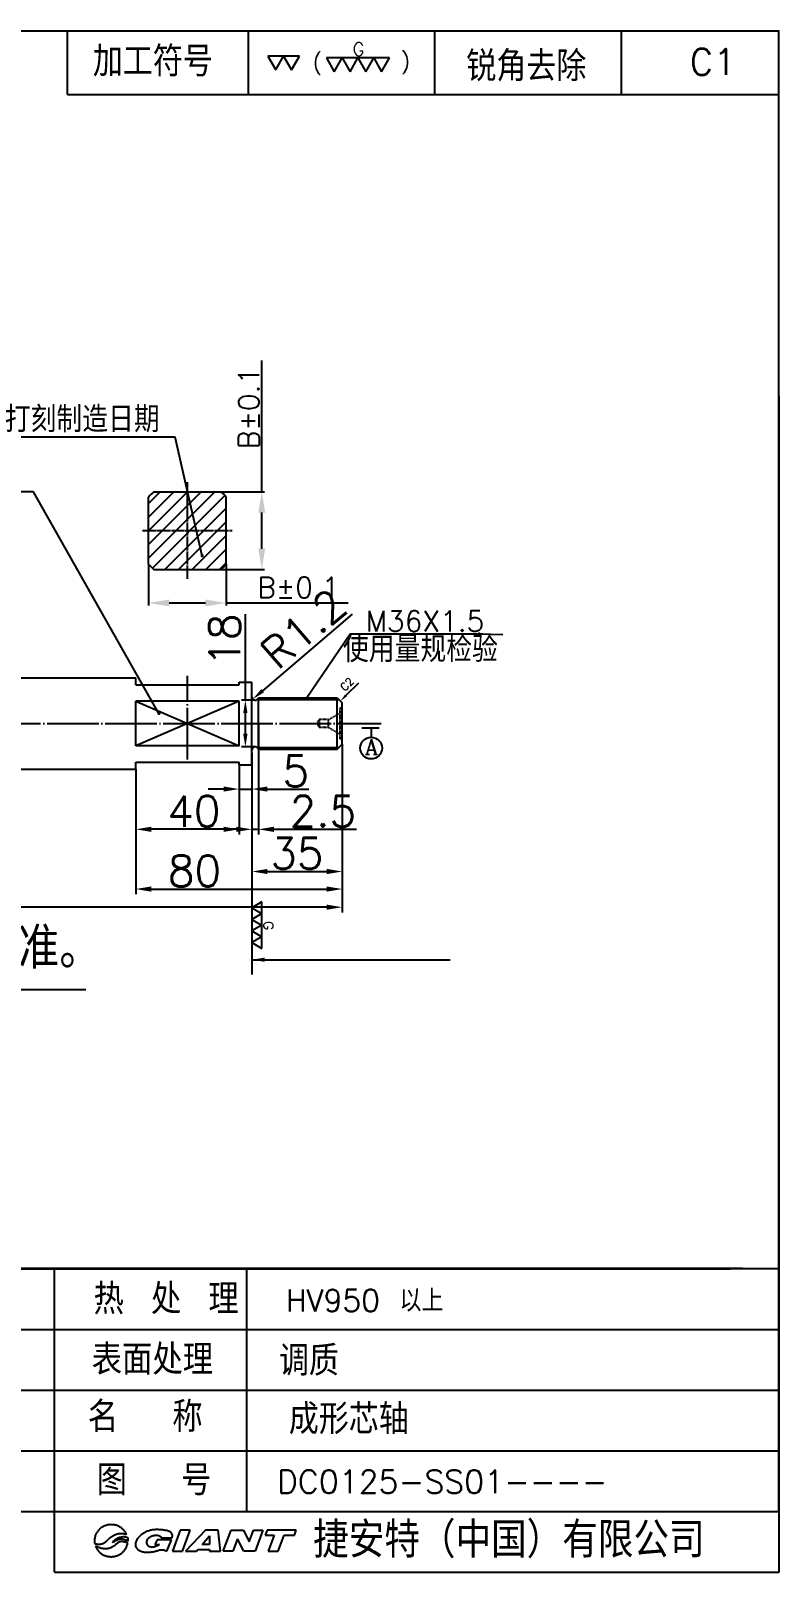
# Model space of a CAD drawing. Extents: x 14825 to 15679, y -2877 to -2280.
# Drawn here: x 15389 to 15679, y -2877 to -2280 of the extents above; entities that cross this region are included whole.
import ezdxf
from ezdxf.enums import TextEntityAlignment as Align

# ---------------------------------------------------------------- set-up
doc = ezdxf.new("R2010")
doc.units = 0
doc.header["$MEASUREMENT"] = 0
for name, pattern in [('CENTER', [22.5, 20, -1, 0.5, -1]), ('DASHED', [0.2, 0.1, -0.1]), ('PHANTOM', [25, 20, -1, 1, -1, 1, -1])]:
    doc.linetypes.add(name, pattern=pattern)
doc.layers.get('0').update_dxf_attribs({"linetype": 'CONTINUOUS'})
doc.layers.get('DEFPOINTS').update_dxf_attribs({"linetype": 'CONTINUOUS'})
for name, color, linetype in [('CEN', 1, 'CENTER'), ('CON', 2, 'CONTINUOUS'), ('DAS', 5, 'DASHED'), ('DIM', 7, 'CONTINUOUS'), ('F', 7, 'CONTINUOUS'), ('TL', 7, 'CONTINUOUS'), ('TXT', 3, 'CONTINUOUS'), ('UTI', 4, 'PHANTOM')]:
    doc.layers.add(name, color=color, linetype=linetype)
doc.styles.add('H', font='complex.shx', dxfattribs={"bigfont": 'hzfs.shx'})
doc.styles.add('HZ', font='txt.shx', dxfattribs={"bigfont": 'Hzfs.shx'})
doc.styles.add('ROMANS', font='romans', dxfattribs={"height": 6.922031})
doc.styles.get("Standard").update_dxf_attribs({"font": 'txt.shx', "bigfont": 'hzfs.shx'})
doc.dimstyles.get("Standard").update_dxf_attribs({"dimtxt": 12, "dimasz": 5, "dimexe": 1.5, "dimexo": 0, "dimgap": 2, "dimtad": 1, "dimdec": 1, "dimzin": 12, "dimdsep": 46, "dimtxsty": 'STANDARD', "dimcen": 0.09, "dimaunit": 1, "dimadec": 1, "dimazin": 3, "dimtfac": 1, "dimtdec": 1, "dimtmove": 0, "dimatfit": 3, "dimfxl": 1, "dimtolj": 1, "dimtzin": 0, "dimarcsym": 0})
doc.dimstyles.new('STANDARD$0', dxfattribs={"dimscale": 0, "dimtxt": 12, "dimasz": 6, "dimexe": 2, "dimexo": 0, "dimgap": 1, "dimtad": 1, "dimdec": 1, "dimrnd": 0.1, "dimzin": 12, "dimdsep": 46, "dimtxsty": 'STANDARD', "dimcen": 0, "dimclrd": 7, "dimclre": 7, "dimclrt": 7, "dimadec": 0, "dimazin": 0, "dimtp": 0.3, "dimtfac": 1, "dimtdec": 1, "dimtmove": 0, "dimatfit": 3, "dimfxl": 1, "dimtolj": 1, "dimtzin": 0, "dimarcsym": 0})

# ---------------------------------------------------------------- blocks, each defined once
blk = doc.blocks.new('DY00021A')
at = {"layer": 'UTI', "color": 7}
for points in [[(1.5, 2.6), (-1.5, 2.6), (0, 0)], [(4.5, 2.6), (1.5, 2.6), (3, 0)], [(7.5, 2.6), (4.5, 2.6), (6, 0)], [(10.5, 2.6), (7.5, 2.6), (9, 0)]]:
    blk.add_lwpolyline(points, close=True, dxfattribs=at)
at = {"layer": 'UTI'}
blk.add_text('G', height=2.5, dxfattribs=at).set_placement((4.61, 4.28), align=Align.MIDDLE)
blk = doc.blocks.new('*D13')
at = {"layer": 'DEFPOINTS', "color": 0, "transparency": 16777216}
for p in [(15004.56, -2547.89), (15509.62, -2555.89), (15004.56, -2619.03)]:
    blk.add_point(p, dxfattribs=at)
at = {"layer": 'DIM', "color": 7, "lineweight": -2, "transparency": 16777216}
for p, q in [((15004.56, -2547.89), (15004.56, -2621.03)), ((15509.62, -2555.89), (15509.62, -2621.03)), ((15503.62, -2619.03), (15010.56, -2619.03))]:
    blk.add_line(p, q, dxfattribs=at)
at = {"layer": 'DIM', "color": 7, "transparency": 16777216}
for points in [[(15010.56, -2618.03), (15010.56, -2620.03), (15004.56, -2619.03)], [(15503.62, -2618.03), (15503.62, -2620.03), (15509.62, -2619.03)]]:
    blk.add_solid(points, dxfattribs=at)
at = {"layer": 'DIM', "color": 7, "transparency": 16777216, "insert": (15303.4, -2612.03), "char_height": 12, "attachment_point": 5}
blk.add_mtext('\\A1;LT', dxfattribs=at)
blk = doc.blocks.new('DY00018A')
at = {"layer": 'UTI', "color": 7}
for points in [[(1.5, 2.6), (-1.5, 2.6), (0, 0)], [(4.5, 2.6), (1.5, 2.6), (3, 0)]]:
    blk.add_lwpolyline(points, close=True, dxfattribs=at)
blk = doc.blocks.new('*D6')
at = {"layer": 'DEFPOINTS', "color": 0, "transparency": 16777216}
for p in [(15509.62, -2555.89), (15429.62, -2565.54), (15509.62, -2612)]:
    blk.add_point(p, dxfattribs=at)
at = {"layer": 'DIM', "color": 7, "lineweight": -2, "transparency": 16777216}
for p, q in [((15509.62, -2555.89), (15509.62, -2614)), ((15429.62, -2565.54), (15429.62, -2614)), ((15435.62, -2612), (15503.62, -2612))]:
    blk.add_line(p, q, dxfattribs=at)
at = {"layer": 'DIM', "color": 7, "transparency": 16777216}
for points in [[(15435.62, -2611), (15435.62, -2613), (15429.62, -2612)], [(15503.62, -2613), (15503.62, -2611), (15509.62, -2612)]]:
    blk.add_solid(points, dxfattribs=at)
at = {"layer": 'DIM', "color": 7, "transparency": 16777216, "insert": (15452.4, -2605), "char_height": 12, "attachment_point": 5}
blk.add_mtext('\\A1;80', dxfattribs=at)
blk = doc.blocks.new('*D7')
at = {"layer": 'DEFPOINTS', "color": 0, "transparency": 16777216}
for p in [(15475.9, -2538.89), (15472.08, -2556.89), (15475.9, -2556.89)]:
    blk.add_point(p, dxfattribs=at)
at = {"layer": 'DIM', "color": 0, "lineweight": -2, "transparency": 16777216}
for p, q in [((15472.08, -2538.89), (15472.08, -2505.56)), ((15475.9, -2538.89), (15470.58, -2538.89)), ((15472.08, -2551.89), (15472.08, -2543.89)), ((15475.9, -2556.89), (15470.58, -2556.89))]:
    blk.add_line(p, q, dxfattribs=at)
at = {"layer": 'DIM', "color": 0, "transparency": 16777216}
for points in [[(15471.24, -2543.89), (15472.91, -2543.89), (15472.08, -2538.89)], [(15471.24, -2551.89), (15472.91, -2551.89), (15472.08, -2556.89)]]:
    blk.add_solid(points, dxfattribs=at)
at = {"layer": 'DIM', "color": 0, "transparency": 16777216, "insert": (15464.08, -2515.56), "char_height": 12, "attachment_point": 5, "rotation": 90}
blk.add_mtext('\\A1;18', dxfattribs=at)
blk = doc.blocks.new('*D8')
at = {"layer": 'DEFPOINTS', "color": 0, "transparency": 16777216}
for p in [(15474.62, -2559.29), (15509.62, -2555.89), (15509.62, -2605.21)]:
    blk.add_point(p, dxfattribs=at)
at = {"layer": 'DIM', "color": 7, "lineweight": -2, "transparency": 16777216}
for p, q in [((15474.62, -2559.29), (15474.62, -2607.21)), ((15509.62, -2555.89), (15509.62, -2607.21)), ((15480.62, -2605.21), (15503.62, -2605.21))]:
    blk.add_line(p, q, dxfattribs=at)
at = {"layer": 'DIM', "color": 7, "transparency": 16777216}
for points in [[(15480.62, -2604.21), (15480.62, -2606.21), (15474.62, -2605.21)], [(15503.62, -2606.21), (15503.62, -2604.21), (15509.62, -2605.21)]]:
    blk.add_solid(points, dxfattribs=at)
at = {"layer": 'DIM', "color": 7, "transparency": 16777216, "insert": (15492.07, -2598.21), "char_height": 12, "attachment_point": 5}
blk.add_mtext('\\A1;35', dxfattribs=at)
blk = doc.blocks.new('*D9')
at = {"layer": 'DEFPOINTS', "color": 0, "transparency": 16777216}
for p in [(15474.62, -2559.29), (15469.62, -2563.89), (15474.62, -2573.28)]:
    blk.add_point(p, dxfattribs=at)
at = {"layer": 'DIM', "color": 7, "lineweight": -2, "transparency": 16777216}
for p, q in [((15474.62, -2559.29), (15474.62, -2575.28)), ((15469.62, -2563.89), (15469.62, -2575.28)), ((15463.62, -2573.28), (15457.62, -2573.28)), ((15469.62, -2573.28), (15474.62, -2573.28)), ((15480.62, -2573.28), (15496.62, -2573.28))]:
    blk.add_line(p, q, dxfattribs=at)
at = {"layer": 'DIM', "color": 7, "transparency": 16777216}
for points in [[(15463.62, -2574.28), (15463.62, -2572.28), (15469.62, -2573.28)], [(15480.62, -2572.28), (15480.62, -2574.28), (15474.62, -2573.28)]]:
    blk.add_solid(points, dxfattribs=at)
at = {"layer": 'DIM', "color": 7, "transparency": 16777216, "insert": (15491.62, -2566.28), "char_height": 12, "attachment_point": 5}
blk.add_mtext('\\A1;5', dxfattribs=at)
blk = doc.blocks.new('*D10')
at = {"layer": 'DEFPOINTS', "color": 0, "transparency": 16777216}
for p in [(15477.12, -2547.89), (15474.62, -2559.29), (15477.12, -2588.87)]:
    blk.add_point(p, dxfattribs=at)
at = {"layer": 'DIM', "color": 7, "lineweight": -2, "transparency": 16777216}
for p, q in [((15477.12, -2547.89), (15477.12, -2590.87)), ((15474.62, -2559.29), (15474.62, -2590.87)), ((15468.62, -2588.87), (15462.62, -2588.87)), ((15474.62, -2588.87), (15477.12, -2588.87)), ((15483.12, -2588.87), (15515.12, -2588.87))]:
    blk.add_line(p, q, dxfattribs=at)
at = {"layer": 'DIM', "color": 7, "transparency": 16777216}
for points in [[(15468.62, -2589.87), (15468.62, -2587.87), (15474.62, -2588.87)], [(15483.12, -2587.87), (15483.12, -2589.87), (15477.12, -2588.87)]]:
    blk.add_solid(points, dxfattribs=at)
at = {"layer": 'DIM', "color": 7, "transparency": 16777216, "insert": (15502.12, -2581.87), "char_height": 12, "attachment_point": 5}
blk.add_mtext('\\A1;2.5', dxfattribs=at)
blk = doc.blocks.new('*D11')
at = {"layer": 'DEFPOINTS', "color": 0, "transparency": 16777216}
for p in [(15429.62, -2565.54), (15469.62, -2563.89), (15429.62, -2588.87)]:
    blk.add_point(p, dxfattribs=at)
at = {"layer": 'DIM', "color": 7, "lineweight": -2, "transparency": 16777216}
for p, q in [((15429.62, -2565.54), (15429.62, -2590.87)), ((15469.62, -2563.89), (15469.62, -2590.87)), ((15463.62, -2588.87), (15435.62, -2588.87))]:
    blk.add_line(p, q, dxfattribs=at)
at = {"layer": 'DIM', "color": 7, "transparency": 16777216}
for points in [[(15435.62, -2587.87), (15435.62, -2589.87), (15429.62, -2588.87)], [(15463.62, -2589.87), (15463.62, -2587.87), (15469.62, -2588.87)]]:
    blk.add_solid(points, dxfattribs=at)
at = {"layer": 'DIM', "color": 7, "transparency": 16777216, "insert": (15452.13, -2581.87), "char_height": 12, "attachment_point": 5}
blk.add_mtext('\\A1;40', dxfattribs=at)
blk = doc.blocks.new('*D12')
at = {"layer": 'DEFPOINTS', "color": 0, "transparency": 16777216}
for p in [(15474.94, -2538.45), (15475.9, -2537.64)]:
    blk.add_point(p, dxfattribs=at)
at = {"layer": 'DIM', "color": 0, "lineweight": -2, "transparency": 16777216}
blk.add_line((15513.48, -2505.56), (15478.75, -2535.21), dxfattribs=at)
at = {"layer": 'DIM', "color": 0, "transparency": 16777216}
blk.add_solid([(15478.21, -2534.58), (15479.29, -2535.84), (15474.94, -2538.45)], dxfattribs=at)
at = {"layer": 'DIM', "color": 0, "transparency": 16777216, "insert": (15494.6, -2511.16), "char_height": 12, "attachment_point": 5, "rotation": 40.47924}
blk.add_mtext('\\A1;R1.2', dxfattribs=at)
blk = doc.blocks.new('GIANT')
for p, q in [((231.03, 29.75), (230.98, 29.65)), ((231.09, 29.84), (231.03, 29.75)), ((231.15, 29.94), (231.09, 29.84)), ((231.21, 30.03), (231.15, 29.94)), ((231.28, 30.12), (231.21, 30.03)), ((231.35, 30.2), (231.28, 30.12)), ((231.43, 30.28), (231.35, 30.2)), ((231.51, 30.36), (231.43, 30.28)), ((231.59, 30.43), (231.51, 30.36)), ((231.68, 30.5), (231.59, 30.43)), ((231.77, 30.56), (231.68, 30.5)), ((231.87, 30.62), (231.77, 30.56)), ((231.97, 30.68), (231.87, 30.62)), ((232.07, 30.73), (231.97, 30.68)), ((232.17, 30.77), (232.07, 30.73)), ((232.27, 30.81), (232.17, 30.77)), ((232.38, 30.85), (232.27, 30.81)), ((232.49, 30.88), (232.38, 30.85)), ((232.6, 30.91), (232.49, 30.88)), ((232.72, 30.93), (232.6, 30.91)), ((232.83, 30.94), (232.72, 30.93)), ((232.95, 30.95), (232.83, 30.94)), ((233.07, 30.96), (232.95, 30.95)), ((233.18, 30.95), (233.07, 30.96)), ((233.3, 30.95), (233.18, 30.95)), ((233.42, 30.93), (233.3, 30.95)), ((233.53, 30.91), (233.42, 30.93)), ((233.65, 30.89), (233.53, 30.91)), ((233.76, 30.86), (233.65, 30.89)), ((233.87, 30.82), (233.76, 30.86)), ((233.98, 30.78), (233.87, 30.82)), ((233.92, 29.68), (234, 29.7)), ((234.09, 30.74), (233.98, 30.78)), ((234, 29.7), (234.08, 29.72)), ((234.08, 29.72), (234.16, 29.73)), ((234.19, 30.68), (234.09, 30.74)), ((234.16, 29.73), (234.25, 29.74)), ((234.29, 30.63), (234.19, 30.68)), ((234.25, 29.74), (234.33, 29.75)), ((234.39, 30.57), (234.29, 30.63)), ((234.33, 29.75), (234.41, 29.75)), ((234.49, 30.5), (234.39, 30.57)), ((234.41, 29.75), (234.49, 29.75)), ((234.58, 30.43), (234.49, 30.5)), ((234.49, 29.75), (234.58, 29.75)), ((234.67, 30.35), (234.58, 30.43)), ((234.58, 29.75), (234.66, 29.74)), ((234.66, 29.74), (234.74, 29.73)), ((234.75, 30.27), (234.67, 30.35)), ((234.74, 29.73), (234.82, 29.72)), ((234.83, 30.18), (234.75, 30.27)), ((234.82, 29.72), (234.9, 29.7)), ((234.91, 30.1), (234.83, 30.18)), ((234.9, 29.7), (234.98, 29.68)), ((234.98, 30), (234.91, 30.1)), ((235.05, 29.91), (234.98, 30)), ((235.11, 29.81), (235.05, 29.91)), ((235.16, 29.7), (235.11, 29.81)), ((235.21, 29.6), (235.16, 29.7)), ((237.46, 29.71), (237.36, 29.65)), ((237.56, 29.78), (237.46, 29.71)), ((237.66, 29.84), (237.56, 29.78)), ((237.76, 29.89), (237.66, 29.84)), ((237.87, 29.95), (237.76, 29.89)), ((237.97, 30), (237.87, 29.95)), ((238.08, 30.04), (237.97, 30)), ((238.19, 30.08), (238.08, 30.04)), ((238.3, 30.12), (238.19, 30.08)), ((238.42, 30.15), (238.3, 30.12)), ((238.53, 30.18), (238.42, 30.15)), ((238.65, 30.2), (238.53, 30.18)), ((238.76, 30.22), (238.65, 30.2)), ((238.88, 30.24), (238.76, 30.22)), ((238.99, 30.25), (238.88, 30.24)), ((239.11, 30.26), (238.99, 30.25)), ((239.23, 30.27), (239.11, 30.26)), ((239.35, 30.27), (239.23, 30.27)), ((239.46, 30.27), (239.35, 30.27)), ((239.58, 30.27), (239.46, 30.27)), ((239.7, 30.26), (239.58, 30.27)), ((239.82, 30.25), (239.7, 30.26)), ((239.93, 30.25), (239.82, 30.25)), ((240.05, 30.23), (239.93, 30.25)), ((240.17, 30.22), (240.05, 30.23)), ((240.28, 30.21), (240.17, 30.22)), ((240.4, 30.19), (240.28, 30.21)), ((240.52, 30.17), (240.4, 30.19)), ((240.63, 30.15), (240.52, 30.17)), ((240.75, 30.13), (240.63, 30.15)), ((240.86, 30.1), (240.75, 30.13)), ((240.97, 30.06), (240.86, 30.1)), ((241.08, 30.02), (240.97, 30.06)), ((241.19, 29.97), (241.08, 30.02)), ((241.28, 29.9), (241.19, 29.97)), ((241.37, 29.82), (241.28, 29.9)), ((241.44, 29.73), (241.37, 29.82)), ((241.49, 29.62), (241.44, 29.73)), ((242.59, 30.21), (241.52, 27.29)), ((243.97, 30.21), (242.59, 30.21)), ((242.89, 27.29), (243.97, 30.21)), ((246.06, 30.21), (243.34, 27.29)), ((247.83, 30.21), (246.06, 30.21)), ((248.13, 27.29), (247.83, 30.21)), ((248.52, 27.29), (249.6, 30.21)), ((249.6, 30.21), (251.31, 30.21)), ((251.31, 30.21), (252.1, 28.61)), ((252.1, 28.61), (252.7, 30.21)), ((252.7, 30.21), (253.99, 30.21)), ((253.99, 30.21), (252.92, 27.29)), ((254.56, 30.21), (254.3, 29.5)), ((258.57, 30.21), (254.56, 30.21)), ((258.31, 29.5), (258.57, 30.21)), ((230.79, 28.9), (230.78, 28.78)), ((230.78, 28.78), (230.78, 28.67)), ((230.78, 28.67), (230.79, 28.56)), ((230.8, 29.01), (230.79, 28.9)), ((230.79, 28.56), (230.8, 28.45)), ((230.82, 29.12), (230.8, 29.01)), ((230.8, 28.45), (230.82, 28.34)), ((230.84, 29.23), (230.82, 29.12)), ((230.82, 28.34), (230.9, 28.32)), ((230.87, 29.33), (230.84, 29.23)), ((230.9, 29.44), (230.87, 29.33)), ((230.94, 29.55), (230.9, 29.44)), ((230.9, 28.32), (230.98, 28.31)), ((231.01, 27.94), (230.93, 27.97)), ((230.93, 27.97), (230.97, 27.88)), ((230.98, 29.65), (230.94, 29.55)), ((230.97, 27.88), (231.01, 27.79)), ((230.98, 28.31), (231.07, 28.3)), ((231.08, 27.91), (231.01, 27.94)), ((231.01, 27.79), (231.06, 27.7)), ((231.06, 27.7), (231.11, 27.61)), ((231.07, 28.3), (231.15, 28.29)), ((231.15, 27.88), (231.08, 27.91)), ((231.11, 27.61), (231.17, 27.53)), ((231.15, 28.29), (231.23, 28.28)), ((231.23, 27.85), (231.15, 27.88)), ((231.23, 28.28), (231.31, 28.28)), ((231.3, 27.81), (231.23, 27.85)), ((231.38, 27.79), (231.3, 27.81)), ((231.31, 28.28), (231.39, 28.28)), ((231.46, 27.76), (231.38, 27.79)), ((231.39, 28.28), (231.48, 28.28)), ((231.53, 27.73), (231.46, 27.76)), ((231.48, 28.28), (231.56, 28.28)), ((231.61, 27.71), (231.53, 27.73)), ((231.56, 28.28), (231.64, 28.29)), ((231.69, 27.69), (231.61, 27.71)), ((231.64, 28.29), (231.72, 28.31)), ((231.77, 27.67), (231.69, 27.69)), ((231.72, 28.31), (231.8, 28.32)), ((231.85, 27.66), (231.77, 27.67)), ((231.8, 28.32), (231.88, 28.35)), ((231.93, 27.65), (231.85, 27.66)), ((231.88, 28.35), (231.96, 28.37)), ((232.01, 27.64), (231.93, 27.65)), ((231.96, 28.37), (232.03, 28.41)), ((232.09, 27.63), (232.01, 27.64)), ((232.03, 28.41), (232.11, 28.44)), ((232.18, 27.63), (232.09, 27.63)), ((232.11, 28.44), (232.18, 28.49)), ((232.18, 28.49), (232.25, 28.53)), ((232.26, 27.62), (232.18, 27.63)), ((232.25, 28.53), (232.31, 28.58)), ((232.34, 27.62), (232.26, 27.62)), ((232.31, 28.58), (232.37, 28.63)), ((232.42, 27.63), (232.34, 27.62)), ((232.37, 28.63), (232.44, 28.69)), ((232.5, 27.64), (232.42, 27.63)), ((232.44, 28.69), (232.5, 28.74)), ((232.5, 28.74), (232.56, 28.8)), ((232.58, 27.64), (232.5, 27.64)), ((232.56, 28.8), (232.62, 28.86)), ((232.66, 27.66), (232.58, 27.64)), ((232.62, 28.86), (232.68, 28.91)), ((232.74, 27.67), (232.66, 27.66)), ((232.68, 28.91), (232.74, 28.97)), ((232.74, 28.97), (232.8, 29.03)), ((232.82, 27.69), (232.74, 27.67)), ((232.8, 29.03), (232.86, 29.08)), ((232.9, 27.72), (232.82, 27.69)), ((232.86, 29.08), (232.92, 29.13)), ((232.98, 27.74), (232.9, 27.72)), ((232.92, 29.13), (232.98, 29.19)), ((232.98, 29.19), (233.05, 29.24)), ((233.05, 27.77), (232.98, 27.74)), ((233.05, 29.24), (233.11, 29.29)), ((233.13, 27.8), (233.05, 27.77)), ((233.11, 29.29), (233.18, 29.33)), ((233.2, 27.84), (233.13, 27.8)), ((233.18, 29.33), (233.25, 29.38)), ((233.27, 27.88), (233.2, 27.84)), ((233.25, 29.38), (233.32, 29.42)), ((233.34, 27.92), (233.27, 27.88)), ((233.28, 28.48), (233.35, 28.58)), ((233.38, 28.54), (233.28, 28.48)), ((233.32, 29.42), (233.39, 29.46)), ((233.41, 27.97), (233.34, 27.92)), ((233.35, 28.58), (233.43, 28.68)), ((233.48, 28.6), (233.38, 28.54)), ((233.39, 29.46), (233.46, 29.5)), ((233.47, 28.01), (233.41, 27.97)), ((233.43, 28.68), (233.51, 28.77)), ((233.46, 29.5), (233.54, 29.54)), ((233.54, 28.06), (233.47, 28.01)), ((233.59, 28.66), (233.48, 28.6)), ((233.51, 28.77), (233.61, 28.86)), ((233.54, 29.54), (233.61, 29.57)), ((233.6, 28.12), (233.54, 28.06)), ((233.69, 28.72), (233.59, 28.66)), ((233.66, 28.17), (233.6, 28.12)), ((233.61, 29.57), (233.69, 29.6)), ((233.61, 28.86), (233.7, 28.93)), ((233.72, 28.22), (233.66, 28.17)), ((233.69, 29.6), (233.77, 29.63)), ((233.8, 28.77), (233.69, 28.72)), ((233.7, 28.93), (233.8, 29.01)), ((233.78, 28.28), (233.72, 28.22)), ((233.77, 29.63), (233.84, 29.66)), ((233.85, 28.33), (233.78, 28.28)), ((233.8, 29.01), (233.91, 29.07)), ((233.91, 28.82), (233.8, 28.77)), ((233.84, 29.66), (233.92, 29.68)), ((233.91, 28.38), (233.85, 28.33)), ((233.91, 29.07), (234.02, 29.13)), ((234.02, 28.86), (233.91, 28.82)), ((233.97, 28.43), (233.91, 28.38)), ((234.04, 28.48), (233.97, 28.43)), ((234.02, 29.13), (234.13, 29.18)), ((234.13, 28.9), (234.02, 28.86)), ((234.11, 28.52), (234.04, 28.48)), ((234.18, 28.56), (234.11, 28.52)), ((234.13, 29.18), (234.25, 29.22)), ((234.25, 28.92), (234.13, 28.9)), ((234.26, 28.58), (234.18, 28.56)), ((234.25, 29.22), (234.37, 29.25)), ((234.37, 28.94), (234.25, 28.92)), ((234.34, 28.61), (234.26, 28.58)), ((234.42, 28.62), (234.34, 28.61)), ((234.37, 29.25), (234.49, 29.28)), ((234.49, 28.95), (234.37, 28.94)), ((234.5, 28.62), (234.42, 28.62)), ((234.49, 29.28), (234.62, 29.3)), ((234.61, 28.94), (234.49, 28.95)), ((234.58, 28.62), (234.5, 28.62)), ((234.66, 28.62), (234.58, 28.62)), ((234.72, 28.93), (234.61, 28.94)), ((234.62, 29.3), (234.74, 29.31)), ((234.74, 28.61), (234.66, 28.62)), ((234.84, 28.91), (234.72, 28.93)), ((234.74, 29.31), (234.86, 29.31)), ((234.82, 28.59), (234.74, 28.61)), ((234.9, 28.57), (234.82, 28.59)), ((234.96, 28.88), (234.84, 28.91)), ((234.86, 29.31), (234.99, 29.3)), ((234.98, 28.55), (234.9, 28.57)), ((235.07, 28.84), (234.96, 28.88)), ((234.98, 29.68), (235.06, 29.65)), ((235.06, 28.53), (234.98, 28.55)), ((234.99, 29.3), (235.11, 29.28)), ((235.03, 27.57), (235.08, 27.66)), ((235.06, 29.65), (235.13, 29.63)), ((235.13, 28.5), (235.06, 28.53)), ((235.18, 28.8), (235.07, 28.84)), ((235.08, 27.66), (235.13, 27.74)), ((235.11, 29.28), (235.23, 29.24)), ((235.13, 29.63), (235.21, 29.6)), ((235.21, 28.47), (235.13, 28.5)), ((235.13, 27.74), (235.18, 27.83)), ((235.29, 28.74), (235.18, 28.8)), ((235.18, 27.83), (235.22, 27.93)), ((235.28, 28.44), (235.21, 28.47)), ((235.22, 27.93), (235.26, 28.02)), ((235.23, 29.24), (235.34, 29.19)), ((235.26, 28.02), (235.29, 28.12)), ((235.36, 28.41), (235.28, 28.44)), ((235.39, 28.67), (235.29, 28.74)), ((235.29, 28.12), (235.32, 28.21)), ((235.32, 28.21), (235.34, 28.31)), ((235.34, 29.19), (235.36, 29.09)), ((235.34, 28.31), (235.36, 28.41)), ((235.36, 29.09), (235.37, 28.98)), ((235.37, 28.98), (235.38, 28.88)), ((235.38, 28.88), (235.39, 28.78)), ((235.39, 28.78), (235.39, 28.67)), ((236.46, 28.45), (236.44, 28.33)), ((236.44, 28.33), (236.44, 28.22)), ((236.44, 28.22), (236.44, 28.1)), ((236.44, 28.1), (236.46, 27.98)), ((236.5, 28.56), (236.46, 28.45)), ((236.46, 27.98), (236.5, 27.87)), ((236.54, 28.67), (236.5, 28.56)), ((236.5, 27.87), (236.56, 27.77)), ((236.59, 28.78), (236.54, 28.67)), ((236.56, 27.77), (236.62, 27.67)), ((236.64, 28.88), (236.59, 28.78)), ((236.62, 27.67), (236.7, 27.58)), ((236.7, 28.98), (236.64, 28.88)), ((236.77, 29.08), (236.7, 28.98)), ((236.7, 27.58), (236.79, 27.51)), ((236.85, 29.17), (236.77, 29.08)), ((236.92, 29.26), (236.85, 29.17)), ((237, 29.34), (236.92, 29.26)), ((237.09, 29.42), (237, 29.34)), ((237.18, 29.5), (237.09, 29.42)), ((237.27, 29.58), (237.18, 29.5)), ((237.36, 29.65), (237.27, 29.58)), ((237.99, 28.53), (238, 28.65)), ((238, 28.41), (237.99, 28.53)), ((238, 28.65), (238.04, 28.77)), ((238.03, 28.29), (238, 28.41)), ((238.08, 28.17), (238.03, 28.29)), ((238.04, 28.77), (238.09, 28.89)), ((238.16, 28.07), (238.08, 28.17)), ((238.09, 28.89), (238.15, 28.99)), ((238.15, 28.99), (238.23, 29.09)), ((238.25, 27.99), (238.16, 28.07)), ((238.23, 29.09), (238.32, 29.17)), ((238.35, 27.92), (238.25, 27.99)), ((238.32, 29.17), (238.42, 29.25)), ((238.47, 27.88), (238.35, 27.92)), ((238.42, 29.25), (238.52, 29.32)), ((238.59, 27.85), (238.47, 27.88)), ((238.52, 29.32), (238.64, 29.37)), ((238.71, 27.83), (238.59, 27.85)), ((238.64, 29.37), (238.75, 29.42)), ((238.84, 27.84), (238.71, 27.83)), ((238.75, 29.42), (238.87, 29.46)), ((238.96, 27.86), (238.84, 27.84)), ((238.87, 29.46), (238.99, 29.48)), ((239.08, 27.89), (238.96, 27.86)), ((238.99, 29.48), (239.11, 29.5)), ((239.2, 27.93), (239.08, 27.89)), ((239.11, 29.5), (239.24, 29.51)), ((239.4, 28.87), (239.12, 28.24)), ((239.12, 28.24), (239.73, 28.24)), ((239.31, 27.97), (239.2, 27.93)), ((239.24, 29.51), (239.36, 29.51)), ((239.42, 28.03), (239.31, 27.97)), ((239.36, 29.51), (239.49, 29.49)), ((241.41, 28.87), (239.4, 28.87)), ((239.53, 28.1), (239.42, 28.03)), ((239.49, 29.49), (239.61, 29.46)), ((239.63, 28.17), (239.53, 28.1)), ((239.61, 29.46), (239.72, 29.42)), ((239.73, 28.24), (239.63, 28.17)), ((239.72, 29.42), (239.83, 29.36)), ((239.83, 29.36), (239.92, 29.27)), ((239.92, 29.27), (239.97, 29.16)), ((239.97, 29.16), (241.47, 29.16)), ((240.75, 27.29), (241.41, 28.87)), ((241.47, 29.16), (241.5, 29.27)), ((241.51, 29.51), (241.49, 29.62)), ((241.5, 29.27), (241.51, 29.39)), ((241.51, 29.39), (241.51, 29.51)), ((245.61, 28.21), (246.64, 29.42)), ((246.64, 28.21), (245.61, 28.21)), ((246.64, 29.42), (246.64, 28.21)), ((250.49, 29.01), (249.85, 27.29)), ((251.35, 27.29), (250.49, 29.01)), ((254.3, 29.5), (255.52, 29.5)), ((255.52, 29.5), (254.71, 27.29)), ((256.09, 27.29), (256.91, 29.5)), ((256.91, 29.5), (258.31, 29.5)), ((231.17, 27.53), (231.23, 27.45)), ((231.23, 27.45), (231.29, 27.37)), ((231.29, 27.37), (231.36, 27.29)), ((231.36, 27.29), (231.43, 27.22)), ((231.43, 27.22), (231.5, 27.15)), ((231.5, 27.15), (231.57, 27.09)), ((231.57, 27.09), (231.65, 27.02)), ((231.65, 27.02), (231.73, 26.96)), ((231.73, 26.96), (231.82, 26.91)), ((231.82, 26.91), (231.9, 26.86)), ((231.9, 26.86), (231.99, 26.81)), ((231.99, 26.81), (232.08, 26.76)), ((232.08, 26.76), (232.18, 26.72)), ((232.18, 26.72), (232.27, 26.69)), ((232.27, 26.69), (232.37, 26.65)), ((232.37, 26.65), (232.46, 26.63)), ((232.46, 26.63), (232.56, 26.6)), ((232.56, 26.6), (232.66, 26.58)), ((232.66, 26.58), (232.76, 26.57)), ((232.76, 26.57), (232.86, 26.55)), ((232.86, 26.55), (232.96, 26.55)), ((232.96, 26.55), (233.06, 26.54)), ((233.06, 26.54), (233.16, 26.54)), ((233.16, 26.54), (233.26, 26.55)), ((233.26, 26.55), (233.36, 26.56)), ((233.36, 26.56), (233.46, 26.57)), ((233.46, 26.57), (233.56, 26.59)), ((233.56, 26.59), (233.66, 26.61)), ((233.66, 26.61), (233.76, 26.64)), ((233.76, 26.64), (233.85, 26.67)), ((233.85, 26.67), (233.95, 26.7)), ((233.95, 26.7), (234.04, 26.74)), ((234.04, 26.74), (234.13, 26.78)), ((234.13, 26.78), (234.22, 26.83)), ((234.22, 26.83), (234.31, 26.88)), ((234.31, 26.88), (234.39, 26.93)), ((234.39, 26.93), (234.48, 26.99)), ((234.48, 26.99), (234.56, 27.05)), ((234.56, 27.05), (234.63, 27.12)), ((234.63, 27.12), (234.71, 27.19)), ((234.71, 27.19), (234.78, 27.26)), ((234.78, 27.26), (234.85, 27.33)), ((234.85, 27.33), (234.91, 27.41)), ((234.91, 27.41), (234.97, 27.49)), ((234.97, 27.49), (235.03, 27.57)), ((236.79, 27.51), (236.89, 27.44)), ((236.89, 27.44), (236.99, 27.38)), ((236.99, 27.38), (237.09, 27.33)), ((237.09, 27.33), (237.2, 27.29)), ((237.2, 27.29), (237.32, 27.25)), ((237.32, 27.25), (237.43, 27.22)), ((237.43, 27.22), (237.54, 27.2)), ((237.54, 27.2), (237.66, 27.18)), ((237.66, 27.18), (237.78, 27.17)), ((237.78, 27.17), (237.89, 27.16)), ((237.89, 27.16), (238.01, 27.16)), ((238.01, 27.16), (238.13, 27.16)), ((238.13, 27.16), (238.25, 27.16)), ((238.25, 27.16), (238.36, 27.17)), ((238.36, 27.17), (238.48, 27.18)), ((238.48, 27.18), (238.6, 27.2)), ((238.6, 27.2), (238.71, 27.21)), ((238.71, 27.21), (238.83, 27.23)), ((238.83, 27.23), (238.94, 27.26)), ((238.94, 27.26), (239.06, 27.28)), ((239.06, 27.28), (239.17, 27.31)), ((239.17, 27.31), (239.29, 27.34)), ((239.29, 27.34), (239.4, 27.37)), ((239.4, 27.37), (239.51, 27.4)), ((239.51, 27.4), (239.63, 27.44)), ((239.63, 27.44), (239.74, 27.47)), ((239.74, 27.47), (239.85, 27.49)), ((239.85, 27.49), (239.97, 27.51)), ((239.97, 27.51), (240.09, 27.51)), ((240.09, 27.51), (240.2, 27.5)), ((240.2, 27.5), (240.32, 27.47)), ((240.32, 27.47), (240.43, 27.44)), ((240.43, 27.44), (240.54, 27.39)), ((240.54, 27.39), (240.64, 27.34)), ((240.64, 27.34), (240.75, 27.29)), ((241.52, 27.29), (242.89, 27.29)), ((243.34, 27.29), (244.83, 27.29)), ((244.83, 27.29), (245.04, 27.54)), ((245.04, 27.54), (246.64, 27.54)), ((246.64, 27.54), (246.64, 27.29)), ((246.64, 27.29), (248.13, 27.29)), ((249.85, 27.29), (248.52, 27.29)), ((252.92, 27.29), (251.35, 27.29)), ((254.71, 27.29), (256.09, 27.29))]:
    blk.add_line(p, q)

msp = doc.modelspace()

# ---------------------------------------------------------------- hatches: boundary and pattern name
at = {"layer": 'DIM'}
h = msp.add_hatch(dxfattribs=at)
h.set_pattern_fill('ANSI31', color=256, scale=30, style=0)
h.set_pattern_definition([(45, (12915.1812, -2924.4047), (-2.6516504, 2.6516504), [])])
h.paths.add_polyline_path([(15449.62, -2473.2), (15449.62, -2458.2), (15436.62, -2458.2, 0.062357), (15434.62, -2460.21), (15434.62, -2473.2)])
h.paths.add_polyline_path([(15449.62, -2473.2), (15434.62, -2473.2), (15434.62, -2486.2, 0.062357), (15436.62, -2488.2), (15449.62, -2488.2)])
h.paths.add_polyline_path([(15449.62, -2488.2), (15462.62, -2488.2, 0.062357), (15464.62, -2486.2), (15464.62, -2473.2), (15449.62, -2473.2)])
h.paths.add_polyline_path([(15464.62, -2460.21, 0.062357), (15462.62, -2458.2), (15449.62, -2458.2), (15449.62, -2473.2), (15464.62, -2473.2)])

# ---------------------------------------------------------------- linework, layer by layer
at = {"color": 2}
for p, q in [((15678.77, -2853.1), (15678.77, -2279.65)), ((15678.88, -2853.1), (15678.88, -2420.99)), ((15059.01, -2853.1), (15394.28, -2853.1)), ((15175.97, -2853.1), (15678.88, -2853.1))]:
    msp.add_line(p, q, dxfattribs=at)
for p, q in [((15664.7, -2758.98), (14825.08, -2758.98)), ((15079.93, -2758.98), (15678.88, -2758.98)), ((15247.38, -2759.02), (15660.05, -2759.02)), ((15247.38, -2759.02), (15502.22, -2759.02)), ((15472.61, -2853.1), (15472.61, -2758.98)), ((14825.08, -2782.51), (15678.88, -2782.51)), ((14825.08, -2806.04), (15678.88, -2806.04)), ((14825.08, -2829.57), (15678.88, -2829.57)), ((15678.88, -2876.55), (15678.88, -2853.1)), ((15398.15, -2876.55), (15678.88, -2876.55))]:
    msp.add_line(p, q)
msp.add_lwpolyline([(15398.15, -2876.55), (15398.15, -2758.98)])
at = {"layer": 'CEN', "ltscale": 0.25}
for p, q in [((15449.62, -2491.93), (15449.62, -2454.48)), ((15432.21, -2473.2), (15467.03, -2473.2))]:
    msp.add_line(p, q, dxfattribs=at)
at = {"layer": 'CEN'}
for p, q in [((15449.62, -2561.88), (15449.62, -2529.4)), ((14967.77, -2547.89), (15524.73, -2547.89))]:
    msp.add_line(p, q, dxfattribs=at)
at = {"layer": 'CON', "color": 2}
for p, q in [((15436.62, -2458.2), (15462.62, -2458.2)), ((15436.62, -2488.2), (15462.62, -2488.2))]:
    msp.add_line(p, q, dxfattribs=at)
at = {"layer": 'CON'}
for p, q in [((15434.62, -2486.2), (15434.62, -2460.21)), ((15464.62, -2486.2), (15464.62, -2460.21)), ((15378.17, -2530.24), (15429.62, -2530.24)), ((15429.62, -2532.89), (15429.62, -2530.24)), ((15429.62, -2532.89), (15469.62, -2532.89)), ((15469.62, -2532.89), (15469.62, -2531.89)), ((15469.62, -2531.89), (15474.62, -2531.89)), ((15474.62, -2563.89), (15474.62, -2531.89)), ((15429.62, -2556.55), (15429.62, -2539.23)), ((15469.62, -2539.23), (15429.62, -2539.23)), ((15469.62, -2556.55), (15469.62, -2539.23)), ((15477.12, -2537.89), (15507.62, -2537.89)), ((15477.12, -2557.89), (15477.12, -2537.89)), ((15507.62, -2557.89), (15507.62, -2537.89)), ((15507.62, -2537.89), (15509.62, -2539.89)), ((15509.62, -2555.89), (15509.62, -2539.89)), ((15517.26, -2549.6), (15523.97, -2549.6)), ((15469.62, -2556.55), (15429.62, -2556.55)), ((15477.04, -2557.89), (15507.62, -2557.89)), ((15507.62, -2557.89), (15509.62, -2555.89)), ((15375.68, -2565.54), (15429.62, -2565.54)), ((15429.62, -2565.54), (15429.62, -2562.89)), ((15429.62, -2562.89), (15469.62, -2562.89)), ((15469.62, -2563.89), (15469.62, -2562.89)), ((15469.62, -2563.89), (15474.62, -2563.89))]:
    msp.add_line(p, q, dxfattribs=at)
at = {"layer": 'CON', "color": 2}
for points in [[(14825.08, -2279.65), (15678.88, -2279.65)], [(14825.08, -2279.65), (15678.77, -2279.65)]]:
    msp.add_lwpolyline(points, dxfattribs=at)
at = {"layer": 'CON'}
msp.add_lwpolyline([(14827.52, -2279.65), (15678.88, -2279.65)], dxfattribs=at)
for centre, radius, start, end in [((15443.62, -2467.2), 11.4, 127.86365, 142.13635), ((15455.62, -2467.2), 11.4, 37.86365, 52.13635), ((15443.62, -2479.2), 11.4, 217.86365, 232.13635), ((15455.62, -2479.2), 11.4, 307.86365, 322.13635), ((15475.9, -2537.64), 1.25, 180, 348.0377), ((15475.9, -2558.14), 1.25, 11.9623, 180)]:
    msp.add_arc(centre, radius, start, end, dxfattribs=at)
at = {"layer": 'DAS'}
for p, q in [((15508.62, -2541.89), (15508.62, -2553.89)), ((15509.62, -2541.89), (15508.62, -2541.89)), ((15499.75, -2547.89), (15500.62, -2546.39)), ((15499.75, -2547.89), (15500.62, -2549.39)), ((15504.22, -2546.39), (15500.62, -2546.39)), ((15500.62, -2546.39), (15500.62, -2549.39)), ((15504.22, -2546.39), (15508.62, -2543.89)), ((15504.22, -2546.39), (15504.22, -2549.39)), ((15504.22, -2549.39), (15500.62, -2549.39)), ((15504.22, -2549.39), (15508.62, -2551.89)), ((15509.62, -2553.89), (15508.62, -2553.89))]:
    msp.add_line(p, q, dxfattribs=at)
at = {"layer": 'DIM'}
for p, q in [((15478.44, -2458.2), (15478.44, -2407.37)), ((15462.62, -2458.2), (15479.44, -2458.2)), ((15478.44, -2480.2), (15478.44, -2466.2)), ((15434.62, -2486.2), (15434.62, -2502.21)), ((15462.62, -2488.2), (15479.44, -2488.2)), ((15464.62, -2486.2), (15464.62, -2502.21)), ((15442.62, -2501.21), (15456.62, -2501.21)), ((15464.62, -2501.21), (15511.95, -2501.21)), ((15511.04, -2537.07), (15515.99, -2532.12)), ((15520.8, -2549.6), (15520.8, -2553.19)), ((15474.62, -2607.17), (15474.62, -2645.12))]:
    msp.add_line(p, q, dxfattribs=at)
msp.add_circle((15520.8, -2557.41), 4.22, dxfattribs=at)
for points in [[(15477.1, -2466.2), (15479.77, -2466.2), (15478.44, -2458.2)], [(15477.1, -2480.2), (15479.77, -2480.2), (15478.44, -2488.2)], [(15442.62, -2499.87), (15442.62, -2502.54), (15434.62, -2501.21)], [(15456.62, -2499.87), (15456.62, -2502.54), (15464.62, -2501.21)], [(15511.39, -2537.42), (15510.68, -2536.72), (15508.92, -2539.19)]]:
    msp.add_solid(points, dxfattribs=at)
at = {"layer": 'F'}
for p, q in [((15403.24, -2304.36), (15403.24, -2279.65)), ((15473.34, -2304.36), (15473.34, -2279.65)), ((15545.46, -2304.36), (15545.46, -2279.65)), ((15617.83, -2304.36), (15617.83, -2279.65)), ((15403.24, -2304.36), (15678.88, -2304.36))]:
    msp.add_line(p, q, dxfattribs=at)
at = {"layer": 'TL'}
for p, q in [((15429.62, -2539.23), (15469.62, -2556.55)), ((15469.62, -2539.23), (15429.62, -2556.55)), ((15477.12, -2538.64), (15508.37, -2538.64)), ((15477.12, -2557.14), (15508.37, -2557.14))]:
    msp.add_line(p, q, dxfattribs=at)
at = {"layer": 'TXT', "color": 0}
msp.add_line((15017.65, -2650.93), (15410.23, -2650.93), dxfattribs=at)

# ---------------------------------------------------------------- block references
at = {"xscale": 2.813686536537714, "yscale": 2.813686536537714, "zscale": 2.813686536534555}
msp.add_blockref('GIANT', (14764.26, -2945.24), dxfattribs=at)
at = {"layer": 'DIM', "xscale": 1.5, "yscale": 1.5, "zscale": 1.5, "rotation": 270}
msp.add_blockref('DY00021A', (15474.62, -2619.24), dxfattribs=at)
at = {"layer": 'TXT', "xscale": 2.039999999999054, "yscale": 2.039999999999054, "zscale": 2.039999999999054}
for name, p in [('DY00021A', (15506.52, -2295.47)), ('DY00018A', (15483.83, -2294.81))]:
    msp.add_blockref(name, p, dxfattribs=at)

# ---------------------------------------------------------------- texts
at = {"style": 'HZ'}
for s, height, p in [('热 处 理', 11.765, (15413.27, -2776.64)), ('HV950 以上', 8.5, (15487.81, -2775.59)), ('表面处理', 11.765, (15412.55, -2800.08)), ('调质', 11.628, (15485.08, -2800.46)), ('名  称', 11.765, (15411.04, -2822.27)), ('成形芯轴', 11.628, (15488.91, -2823.09)), ('图  号', 11.765, (15414.47, -2846.78)), ('捷安特（中国）有限公司', 13.7866, (15498.34, -2870.92))]:
    msp.add_text(s, height=height, dxfattribs=at).set_placement(p)
msp.add_text('DC0125-SS01----', height=9).set_placement((15548.39, -2841.49), align=Align.MIDDLE)
at = {"layer": 'DIM', "style": 'HZ'}
for s, p in [('加工符号', (15413, -2297.32)), ('锐角去除', (15557.65, -2299.15))]:
    msp.add_text(s, height=11.628, dxfattribs=at).set_placement(p)
at = {"layer": 'DIM'}
msp.add_text('C1', height=10.175, dxfattribs=at).set_placement((15644.21, -2296.74))
at = {"layer": 'DIM', "style": 'ROMANS'}
msp.add_text('C2', height=3, rotation=45, dxfattribs=at).set_placement((15510.62, -2535.6))
at = {"layer": 'DIM', "insert": (15473.44, -2425.7), "char_height": 8, "attachment_point": 5, "rotation": 90}
msp.add_mtext('B±0.1', dxfattribs=at)
at = {"layer": 'DIM', "style": 'H'}
for s, insert, char_height, width, attachment_point in [('打刻制造日期', (15438.89, -2430.12), 10, 70.0114, 6), ('使用量规检验', (15509.9, -2514.14), 10, 77.5988, 1), ('A', (15518.32, -2553.94), 6, 10.8, 1)]:
    msp.add_mtext(s, dxfattribs=dict(at, insert=insert, char_height=char_height, width=width, attachment_point=attachment_point))
at = {"layer": 'DIM', "char_height": 8}
for s, insert, attachment_point in [('B±0.1', (15492.62, -2495.21), 5), ('M{\\Ftxt,hzfs|c134;36}X1.5', (15518.69, -2512.23), 7)]:
    msp.add_mtext(s, dxfattribs=dict(at, insert=insert, attachment_point=attachment_point))
at = {"layer": 'TXT', "style": 'ROMANS'}
for s, p in [('(', (15498.16, -2294.8)), (')', (15532.27, -2294.43))]:
    msp.add_text(s, height=6.12, dxfattribs=at).set_placement(p)
at = {"layer": 'TXT', "color": 0, "style": 'HZ'}
msp.add_text('注：加工程序及热处理请参照抽管芯轴加工之标准。', height=16, dxfattribs=at).set_placement((15048.01, -2642.83))

# ---------------------------------------------------------------- dimensions: what is measured, and where the dimension line sits
at = {"layer": 'DIM'}
dim = msp.add_radius_dim(center=(15475.9, -2537.64), mpoint=(15474.94, -2538.45), dimstyle='Standard', override={"dimtmove": 1}, dxfattribs=at)
dim.commit()
dim.dimension.update_dxf_attribs({"geometry": '*D12', "text_midpoint": (15499.79, -2517.25), "dimtype": 132})
dim = msp.add_linear_dim(base=(15472.08, -2556.89), p1=(15475.9, -2538.89), p2=(15475.9, -2556.89), angle=90, dimstyle='Standard', dxfattribs=at)
dim.commit()
dim.dimension.update_dxf_attribs({"geometry": '*D7', "text_midpoint": (15472.08, -2515.56), "dimtype": 128})
dim = msp.add_linear_dim(base=(15004.56, -2619.03), p1=(15509.62, -2555.89), p2=(15004.56, -2547.89), text='LT', dimstyle='STANDARD$0', override={"dimscale": 1}, dxfattribs=at)
dim.commit()
dim.dimension.update_dxf_attribs({"geometry": '*D13', "text_midpoint": (15303.4, -2619.03), "dimtype": 128})
for base, p1, p2, override, picture, middle in [((15477.12, -2588.87), (15474.62, -2559.29), (15477.12, -2547.89), {"dimscale": 1, "dimcen": 556.720279, "dimtfac": 0.625, "dimtzin": 8}, '*D10', (15502.12, -2588.87)), ((15509.62, -2612), (15429.62, -2565.54), (15509.62, -2555.89), {"dimscale": 1, "dimcen": 556.720279, "dimtfac": 0.625, "dimtzin": 8}, '*D6', (15452.4, -2612)), ((15474.62, -2573.28), (15469.62, -2563.89), (15474.62, -2559.29), {"dimscale": 1}, '*D9', (15491.62, -2573.28)), ((15509.62, -2605.21), (15474.62, -2559.29), (15509.62, -2555.89), {"dimscale": 1, "dimcen": 556.720279, "dimtfac": 0.625, "dimtzin": 8}, '*D8', (15492.07, -2605.21)), ((15429.62, -2588.87), (15469.62, -2563.89), (15429.62, -2565.54), {"dimscale": 1, "dimcen": 556.720279, "dimtfac": 0.625, "dimtzin": 8}, '*D11', (15452.13, -2588.87))]:
    dim = msp.add_linear_dim(base=base, p1=p1, p2=p2, dimstyle='STANDARD$0', override=override, dxfattribs=at)
    dim.commit()
    dim.dimension.update_dxf_attribs({"geometry": picture, "text_midpoint": middle, "dimtype": 128})

# ---------------------------------------------------------------- leaders
at = {"layer": 'DIM', "annotation_type": 0, "has_hookline": 1}
for points, hookline_direction, text_width in [([(15455.36, -2482.94), (15444.89, -2437), (15439.89, -2437)], 1, 68.43), ([(15438.61, -2543.97), (15389.95, -2458.18), (15384.95, -2458.18)], 1, 125.27), ([(15495.67, -2538.21), (15512.69, -2513.23), (15517.69, -2513.23)], 0, 45.33)]:
    msp.add_leader(points, dimstyle='Standard', override={"dimgap": 1, "dimtad": 1, "dimldrblk": 'DotSmall'}, dxfattribs=dict(at, hookline_direction=hookline_direction, text_width=text_width))
at = {"layer": 'DIM'}
for points, override in [([(15562.69, -2513.23), (15571.87, -2513.38)], {"dimgap": 1, "dimtad": 1, "dimldrblk": 'DotSmall'}), ([(15474.62, -2639.37), (15551.47, -2639.37)], {"dimgap": 1, "dimtad": 0})]:
    msp.add_leader(points, dimstyle='Standard', override=override, dxfattribs=at)

doc.saveas('drawing.dxf')
